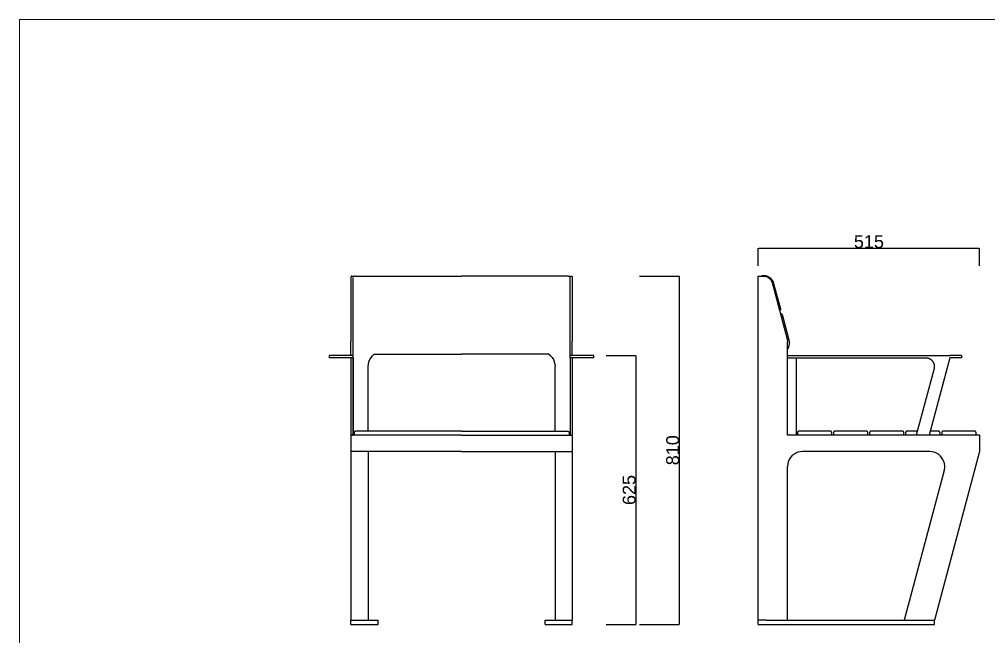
# Model space of a CAD drawing. Header units: millimetres. Extents: x 1102 to 5170, y 19 to 2862.
# Drawn here: x 1102 to 3358, y 1426 to 2862 of the extents above; entities that cross this region are included whole.
import ezdxf

# ---------------------------------------------------------------- set-up
doc = ezdxf.new("R2010")
doc.units = ezdxf.units.MM
doc.header["$MEASUREMENT"] = 0
doc.layers.add('Domyślny', color=7, linetype='Continuous', true_color=0x000000)
doc.layers.add('Utwórz2D linie widoczne', color=7, linetype='Continuous', true_color=0x000000)
doc.styles.add('Arial', font='arial.ttf')
doc.dimstyles.new('Domyślny', dxfattribs={"dimtxt": 30, "dimasz": 1, "dimexe": 0.5, "dimexo": 0.5, "dimgap": 0.25, "dimtad": 1, "dimtoh": 1, "dimdec": 0, "dimzin": 1, "dimdsep": 46, "dimtxsty": 'Arial', "dimcen": 0.5, "dimazin": 0, "dimtfac": 1, "dimtdec": 4, "dimtix": 1, "dimtmove": 1, "dimatfit": 3, "dimfxl": 0, "dimtolj": 1, "dimtzin": 1, "dimarcsym": 0})

# ---------------------------------------------------------------- blocks, each defined once
blk = doc.blocks.new('*D2')
at = {"layer": 'Defpoints', "color": 0}
for p in [(2821.8, 2329), (2821.8, 2288.1), (3336.8, 2288.1)]:
    blk.add_point(p, dxfattribs=at)
at = {"layer": 'Domyślny', "color": 0, "lineweight": -2}
for p, q in [((2821.8, 2288.6), (2821.8, 2329.5)), ((3335.8, 2329), (2822.8, 2329)), ((3336.8, 2288.6), (3336.8, 2329.5))]:
    blk.add_line(p, q, dxfattribs=at)
at = {"layer": 'Domyślny', "color": 0}
for points in [[(2822.8, 2329.2), (2822.8, 2328.9), (2821.8, 2329)], [(3335.8, 2328.9), (3335.8, 2329.2), (3336.8, 2329)]]:
    blk.add_solid(points, dxfattribs=at)
at = {"layer": 'Domyślny', "color": 0, "insert": (3079.3, 2344.6), "char_height": 30, "attachment_point": 5, "style": 'Arial'}
blk.add_mtext('\\A1;515', dxfattribs=at)
blk = doc.blocks.new('*D4')
at = {"layer": 'Defpoints', "color": 0}
for p in [(2466.8, 2079.7), (2466.8, 1454.6), (2537, 1454.6)]:
    blk.add_point(p, dxfattribs=at)
at = {"layer": 'Domyślny', "color": 0, "lineweight": -2}
for p, q in [((2467.3, 2079.7), (2537.5, 2079.7)), ((2537, 2078.7), (2537, 1455.6)), ((2467.3, 1454.6), (2537.5, 1454.6))]:
    blk.add_line(p, q, dxfattribs=at)
at = {"layer": 'Domyślny', "color": 0}
for points in [[(2537.2, 2078.7), (2536.8, 2078.7), (2537, 2079.7)], [(2536.8, 1455.6), (2537.2, 1455.6), (2537, 1454.6)]]:
    blk.add_solid(points, dxfattribs=at)
at = {"layer": 'Domyślny', "color": 0, "insert": (2521.4, 1767.1), "char_height": 30, "attachment_point": 5, "rotation": 90, "style": 'Arial'}
blk.add_mtext('\\A1;625', dxfattribs=at)
blk = doc.blocks.new('*D5')
at = {"layer": 'Defpoints', "color": 0}
for p in [(2544.8, 2264.7), (2638.1, 2264.7), (2544.8, 1454.6)]:
    blk.add_point(p, dxfattribs=at)
at = {"layer": 'Domyślny', "color": 0, "lineweight": -2}
for p, q in [((2545.3, 2264.7), (2638.6, 2264.7)), ((2638.1, 1455.6), (2638.1, 2263.7)), ((2545.3, 1454.6), (2638.6, 1454.6))]:
    blk.add_line(p, q, dxfattribs=at)
at = {"layer": 'Domyślny', "color": 0}
for points in [[(2638.3, 2263.7), (2638, 2263.7), (2638.1, 2264.7)], [(2638, 1455.6), (2638.3, 1455.6), (2638.1, 1454.6)]]:
    blk.add_solid(points, dxfattribs=at)
at = {"layer": 'Domyślny', "color": 0, "insert": (2622.6, 1859.6), "char_height": 30, "attachment_point": 5, "rotation": 90, "style": 'Arial'}
blk.add_mtext('\\A1;810', dxfattribs=at)

msp = doc.modelspace()

# ---------------------------------------------------------------- linework, layer by layer
at = {"layer": 'Domyślny', "color": 18, "lineweight": 15, "true_color": 0x000000}
for p in [(1101.8, 19.5), (5166.1, 2861.7)]:
    msp.add_line(p, (1101.8, 2861.7), dxfattribs=at)
at = {"layer": 'Domyślny'}
for p, q in [((1875.4, 2264.5), (1881.7, 2264.7)), ((1894.8, 1464.6), (1896.6, 1464.6)), ((2365.6, 1464.6), (2367.5, 1464.6)), ((2841.2, 1464.6), (2821.8, 1464.6))]:
    msp.add_line(p, q, dxfattribs=at)
at = {"layer": 'Utwórz2D linie widoczne'}
for p, q in [((1873.7, 2262.2), (1873.6, 2261.7)), ((1873.6, 2261.7), (1873.6, 2260.5)), ((1873.6, 2260.5), (1873.6, 2258.3)), ((1873.6, 2258.3), (1873.6, 2255.7)), ((1873.8, 2262.9), (1873.7, 2262.2)), ((1873.9, 2263.4), (1873.8, 2262.9)), ((1874, 2263.5), (1873.9, 2263.4)), ((1874.4, 2264), (1874, 2263.5)), ((1874.8, 2264.3), (1874.4, 2264)), ((1875.4, 2264.5), (1874.8, 2264.3)), ((1878.6, 2260.5), (1878.6, 2261.7)), ((1878.6, 2258.3), (1878.6, 2260.5)), ((1878.6, 2255.7), (1878.6, 2258.3)), ((1882.1, 2264.7), (1881.7, 2264.7)), ((1883.3, 2264.7), (1882.1, 2264.7)), ((1883.3, 2264.7), (2131.1, 2264.7)), ((2378.9, 2264.7), (2131.1, 2264.7)), ((2378.9, 2264.7), (2380.2, 2264.7)), ((2380.2, 2264.7), (2380.6, 2264.7)), ((2380.6, 2264.7), (2381, 2264.6)), ((2381, 2264.6), (2386.2, 2264.6)), ((2383.2, 2263.5), (2382.8, 2264)), ((2383.4, 2263.1), (2383.2, 2263.5)), ((2383.5, 2262.9), (2383.4, 2263.1)), ((2383.6, 2262.2), (2383.5, 2262.9)), ((2383.6, 2261.7), (2383.6, 2262.2)), ((2383.6, 2260.5), (2383.6, 2261.7)), ((2383.6, 2258.3), (2383.6, 2260.5)), ((2383.6, 2255.7), (2383.6, 2258.3)), ((2386.2, 2264.6), (2386.8, 2264.5)), ((2386.8, 2264.5), (2387.5, 2264.3)), ((2387.5, 2264.3), (2387.9, 2264)), ((2387.9, 2264), (2388.3, 2263.5)), ((2388.3, 2263.5), (2388.4, 2263.4)), ((2388.4, 2263.4), (2388.5, 2262.9)), ((2388.5, 2262.9), (2388.6, 2262.2)), ((2388.6, 2262.2), (2388.6, 2261.7)), ((2388.6, 2261.7), (2388.6, 2260.5)), ((2388.6, 2260.5), (2388.6, 2258.3)), ((2388.6, 2258.3), (2388.6, 2255.7)), ((2821.8, 1464.6), (2821.8, 2264.6)), ((2821.8, 2264.6), (2822.1, 2264.6)), ((2822.1, 2264.6), (2822.9, 2264.6)), ((2822.9, 2264.6), (2824.3, 2264.6)), ((2824.3, 2264.6), (2826.2, 2264.6)), ((2826.2, 2264.6), (2828.5, 2264.6)), ((2828.5, 2264.6), (2831.3, 2264.6)), ((2829.6, 2264.6), (2830, 2265)), ((2830, 2265), (2830.2, 2265.2)), ((2830.2, 2265.2), (2830.4, 2265.4)), ((2830.4, 2265.4), (2831, 2265.7)), ((2831, 2265.7), (2831.5, 2266)), ((2831.3, 2264.6), (2834.4, 2264.6)), ((2831.5, 2266), (2832.1, 2266.1)), ((2832.1, 2266.1), (2832.7, 2266.2)), ((2832.1, 2266.1), (2832.1, 2266.1)), ((2832.7, 2266.2), (2834.2, 2266.2)), ((2834.2, 2266.2), (2834.8, 2266.2)), ((2834.4, 2264.6), (2834.5, 2264.6)), ((2834.5, 2264.6), (2836.1, 2264.5)), ((2834.8, 2266.2), (2835.6, 2266.1)), ((2835.6, 2266.1), (2836.9, 2265.9)), ((2836.1, 2264.5), (2837.7, 2264.3)), ((2836.9, 2265.9), (2838.4, 2265.7)), ((2837.7, 2264.3), (2839.3, 2264)), ((2838.4, 2265.7), (2840.3, 2265.2)), ((2839.3, 2264), (2840.9, 2263.5)), ((2840.3, 2265.2), (2840.9, 2265)), ((2840.9, 2265), (2842.9, 2264.3)), ((2840.9, 2263.5), (2841.2, 2263.4)), ((2841.2, 2263.4), (2842.6, 2262.9)), ((2842.6, 2262.9), (2843.9, 2262.2)), ((2842.9, 2264.3), (2844.9, 2263.4)), ((2843.9, 2262.2), (2844.8, 2261.7)), ((2844.8, 2261.7), (2846.6, 2260.5)), ((2844.9, 2263.4), (2847.3, 2262)), ((2846.6, 2260.5), (2849.1, 2258.3)), ((2847.3, 2262), (2849.4, 2260.4)), ((2849.1, 2258.3), (2851.1, 2255.7)), ((2849.4, 2260.4), (2852.1, 2257.7)), ((2852.1, 2257.7), (2854.4, 2254.7)), ((1873.6, 2255.7), (1873.6, 2252.8)), ((1873.6, 2252.8), (1873.6, 2249.8)), ((1873.6, 2249.8), (1873.6, 2117.9)), ((1878.6, 2252.8), (1878.6, 2255.7)), ((1878.6, 2249.8), (1878.6, 2252.8)), ((1878.6, 2117.9), (1878.6, 2249.8)), ((2383.6, 2252.8), (2383.6, 2255.7)), ((2383.6, 2249.8), (2383.6, 2252.8)), ((2383.6, 2117.9), (2383.6, 2249.8)), ((2388.6, 2255.7), (2388.6, 2252.8)), ((2388.6, 2252.8), (2388.6, 2249.8)), ((2388.6, 2249.8), (2388.6, 2117.9)), ((2851.1, 2255.7), (2852.7, 2252.8)), ((2852.7, 2252.8), (2853.8, 2249.8)), ((2853.8, 2249.8), (2889.1, 2117.9)), ((2854.4, 2254.7), (2856.2, 2251.3)), ((2856.2, 2251.3), (2857.5, 2247.7)), ((2857.5, 2247.7), (2873.3, 2188.7)), ((2873.3, 2188.7), (2873.4, 2188)), ((2871.8, 2184.4), (2871.4, 2184.1)), ((2872.3, 2184.8), (2871.8, 2184.4)), ((2872.7, 2185.3), (2872.3, 2184.8)), ((2873.1, 2186), (2872.7, 2185.3)), ((2873, 2177.9), (2873.2, 2177.9)), ((2873.3, 2186.6), (2873.1, 2186)), ((2873.2, 2177.9), (2873.9, 2177.9)), ((2873.4, 2187.3), (2873.3, 2186.6)), ((2873.4, 2188), (2873.4, 2187.3)), ((2873.9, 2177.9), (2874.6, 2177.8)), ((2874.6, 2177.8), (2875.3, 2177.6)), ((2875.3, 2177.6), (2875.9, 2177.2)), ((2875.9, 2177.2), (2876.4, 2176.8)), ((2876.4, 2176.8), (2876.9, 2176.2)), ((2876.9, 2176.2), (2877.2, 2175.6)), ((2877.2, 2175.6), (2877.5, 2175)), ((2877.5, 2175), (2893.2, 2116.1)), ((1873.6, 2117.9), (1873.6, 2115.3)), ((1873.6, 2115.3), (1873.6, 2112.7)), ((1873.6, 2079.7), (1873.6, 2112.7)), ((1878.6, 2115.3), (1878.6, 2117.9)), ((1878.6, 2112.7), (1878.6, 2115.3)), ((1878.6, 1894.6), (1878.6, 2112.7)), ((2383.6, 2115.3), (2383.6, 2117.9)), ((2383.6, 2112.7), (2383.6, 2115.3)), ((2383.6, 2079.7), (2383.6, 2112.7)), ((2388.6, 2117.9), (2388.6, 2115.3)), ((2388.6, 2115.3), (2388.6, 2112.7)), ((2388.6, 2079.7), (2388.6, 2112.7)), ((2889.1, 2117.9), (2889.6, 2115.3)), ((2889.6, 2115.3), (2889.8, 2112.7)), ((2889.8, 2079.7), (2889.8, 2112.7)), ((2891.7, 2099), (2889.8, 2095.7)), ((2893.2, 2103.1), (2891.7, 2099)), ((2893.2, 2116.1), (2894, 2111.8)), ((2894, 2107.4), (2893.2, 2103.1)), ((2894, 2111.8), (2894, 2107.4)), ((1878.6, 2079.7), (1823.6, 2079.7)), ((1823.6, 2074.7), (1823.6, 2079.7)), ((1878.6, 2074.7), (1878.6, 2079.7)), ((1920.3, 2075.2), (1923.9, 2079.3)), ((1923.7, 2079.5), (1927.8, 2083)), ((1927.8, 2083), (2131.1, 2083)), ((2334.5, 2083), (2131.1, 2083)), ((2334.5, 2083), (2338.6, 2079.5)), ((2338.4, 2079.3), (2342, 2075.2)), ((2383.6, 2074.7), (2383.6, 2079.7)), ((2438.6, 2079.7), (2383.6, 2079.7)), ((2438.6, 2074.7), (2438.6, 2079.7)), ((2889.8, 2074.7), (2889.8, 2079.7)), ((2889.8, 2079.7), (2914.8, 2079.7)), ((2914.8, 2079.7), (3267.6, 2079.7)), ((3295.1, 2079.7), (3267.6, 2079.7)), ((3295.1, 2079.7), (3295.1, 2074.7)), ((1878.6, 2074.7), (1823.6, 2074.7)), ((1873.6, 2074.7), (1873.6, 1894.6)), ((1878.6, 2074.7), (1878.6, 1894.6)), ((1913.6, 2054.6), (1914.1, 2060.1)), ((1913.6, 1903.7), (1913.6, 2054.6)), ((1914.1, 2060.1), (1915.4, 2065.4)), ((1915.4, 2065.4), (1917.5, 2070.5)), ((1917.5, 2070.5), (1920.3, 2075.2)), ((2342, 2075.2), (2344.8, 2070.5)), ((2344.8, 2070.5), (2346.9, 2065.4)), ((2346.9, 2065.4), (2348.2, 2060.1)), ((2348.2, 2060.1), (2348.6, 2054.6)), ((2348.6, 1903.7), (2348.6, 2054.6)), ((2438.6, 2074.7), (2383.6, 2074.7)), ((2383.6, 2074.7), (2383.6, 1894.6)), ((2388.6, 2074.7), (2388.6, 1894.6)), ((2889.8, 2074.7), (2914.8, 2074.7)), ((2889.8, 1894.6), (2889.8, 2074.7)), ((2909.8, 2074.7), (2909.8, 1894.6)), ((2914.8, 2074.7), (3211.5, 2074.7)), ((3211.5, 2074.7), (3212.2, 2074.7)), ((3212.2, 2074.7), (3212.9, 2074.6)), ((3212.9, 2074.6), (3213.6, 2074.6)), ((3213.6, 2074.6), (3214.3, 2074.5)), ((3214.3, 2074.5), (3215, 2074.4)), ((3215, 2074.4), (3215.7, 2074.2)), ((3215.7, 2074.2), (3216.3, 2074.1)), ((3216.3, 2074.1), (3217, 2073.9)), ((3217, 2073.9), (3217.7, 2073.7)), ((3217.7, 2073.7), (3218.3, 2073.5)), ((3218.3, 2073.5), (3219, 2073.2)), ((3219, 2073.2), (3219.6, 2073)), ((3267.6, 2074.7), (3219.4, 1894.6)), ((3219.6, 2073), (3220.2, 2072.7)), ((3220.2, 2072.7), (3220.8, 2072.4)), ((3220.8, 2072.4), (3221.5, 2072)), ((3221.5, 2072), (3222, 2071.7)), ((3222, 2071.7), (3222.6, 2071.3)), ((3222.6, 2071.3), (3223.2, 2070.9)), ((3223.2, 2070.9), (3223.8, 2070.5)), ((3223.8, 2070.5), (3224.3, 2070.1)), ((3224.3, 2070.1), (3224.8, 2069.6)), ((3224.8, 2069.6), (3225.3, 2069.2)), ((3225.3, 2069.2), (3225.8, 2068.7)), ((3225.8, 2068.7), (3226.3, 2068.2)), ((3226.3, 2068.2), (3226.8, 2067.6)), ((3226.8, 2067.6), (3227.2, 2067.1)), ((3227.2, 2067.1), (3227.6, 2066.6)), ((3227.6, 2066.6), (3228, 2066)), ((3228, 2066), (3228.4, 2065.4)), ((3228.4, 2065.4), (3228.8, 2064.8)), ((3228.8, 2064.8), (3229.1, 2064.2)), ((3229.1, 2064.2), (3229.4, 2063.6)), ((3229.4, 2063.6), (3229.7, 2063)), ((3229.7, 2063), (3230, 2062.4)), ((3230, 2062.4), (3230.3, 2061.7)), ((3230.3, 2061.7), (3230.5, 2061.1)), ((3230.5, 2061.1), (3230.7, 2060.4)), ((3230.7, 2060.4), (3230.9, 2059.7)), ((3230.9, 2059.7), (3231, 2059.1)), ((3231, 2059.1), (3231.2, 2058.4)), ((3231.2, 2058.4), (3231.3, 2057.7)), ((3231.3, 2057.7), (3231.4, 2057)), ((3231.4, 2057), (3231.5, 2056.3)), ((3231.5, 2056.3), (3231.5, 2055.7)), ((3231.5, 2055.7), (3231.5, 2055)), ((3231.5, 2055), (3231.5, 2054.3)), ((3231.5, 2054.3), (3231.5, 2053.6)), ((3231.5, 2053.6), (3231.5, 2052.9)), ((3295.1, 2074.7), (3267.6, 2074.7)), ((3230.9, 2049.5), (3189.4, 1894.6)), ((3231, 2050.2), (3230.9, 2049.5)), ((3231.2, 2050.8), (3231, 2050.2)), ((3231.3, 2051.5), (3231.2, 2050.8)), ((3231.4, 2052.2), (3231.3, 2051.5)), ((3231.5, 2052.9), (3231.4, 2052.2)), ((1881, 1901.5), (1880.9, 1901.4)), ((1880.9, 1901.4), (1880.9, 1901.3)), ((1880.9, 1901.3), (1880.9, 1901.2)), ((1880.9, 1901.2), (1880.9, 1901.1)), ((1880.9, 1901.1), (1880.9, 1901)), ((1880.9, 1901), (1880.9, 1900.9)), ((1880.9, 1900.9), (1880.9, 1900.8)), ((1880.9, 1900.8), (1880.9, 1900.7)), ((1880.9, 1900.7), (1880.9, 1894.6)), ((1881.1, 1901.8), (1881, 1901.7)), ((1881, 1901.7), (1881, 1901.6)), ((1881, 1901.6), (1881, 1901.5)), ((1881.2, 1902), (1881.1, 1901.9)), ((1881.1, 1901.9), (1881.1, 1901.8)), ((1881.3, 1902.2), (1881.2, 1902.1)), ((1881.2, 1902.1), (1881.2, 1902.1)), ((1881.2, 1902.1), (1881.2, 1902)), ((1881.4, 1902.3), (1881.3, 1902.2)), ((1881.5, 1902.5), (1881.4, 1902.4)), ((1881.4, 1902.4), (1881.4, 1902.3)), ((1881.6, 1902.6), (1881.5, 1902.6)), ((1881.5, 1902.6), (1881.5, 1902.5)), ((1881.7, 1902.7), (1881.6, 1902.6)), ((1881.8, 1902.9), (1881.7, 1902.8)), ((1881.7, 1902.8), (1881.7, 1902.7)), ((1881.9, 1902.9), (1881.8, 1902.9)), ((1882, 1903), (1881.9, 1902.9)), ((1882.1, 1903.1), (1882, 1903.1)), ((1882, 1903.1), (1882, 1903)), ((1882.2, 1903.2), (1882.1, 1903.1)), ((1882.3, 1903.2), (1882.2, 1903.2)), ((1882.4, 1903.3), (1882.3, 1903.2)), ((1882.5, 1903.3), (1882.4, 1903.3)), ((1882.6, 1903.4), (1882.5, 1903.3)), ((1882.7, 1903.4), (1882.6, 1903.4)), ((1882.8, 1903.5), (1882.7, 1903.4)), ((1882.9, 1903.5), (1882.8, 1903.5)), ((1883, 1903.5), (1882.9, 1903.5)), ((1883.1, 1903.6), (1883, 1903.5)), ((1883.2, 1903.6), (1883.1, 1903.6)), ((1883.3, 1903.6), (1883.2, 1903.6)), ((1883.4, 1903.6), (1883.3, 1903.6)), ((1883.5, 1903.6), (1883.4, 1903.6)), ((1883.6, 1903.7), (1883.5, 1903.6)), ((1883.7, 1903.7), (1883.6, 1903.7)), ((1883.8, 1903.7), (1883.7, 1903.7)), ((1883.9, 1903.7), (1883.8, 1903.7)), ((1900.9, 1903.7), (1883.9, 1903.7)), ((2131.1, 1903.7), (1900.9, 1903.7)), ((2131.1, 1903.7), (2361.4, 1903.7)), ((2361.4, 1903.7), (2378.4, 1903.7)), ((2378.4, 1903.7), (2378.5, 1903.7)), ((2378.5, 1903.7), (2378.6, 1903.7)), ((2378.6, 1903.7), (2378.7, 1903.7)), ((2378.7, 1903.7), (2378.8, 1903.6)), ((2378.8, 1903.6), (2378.9, 1903.6)), ((2378.9, 1903.6), (2379, 1903.6)), ((2379, 1903.6), (2379.1, 1903.6)), ((2379.1, 1903.6), (2379.2, 1903.6)), ((2379.2, 1903.6), (2379.3, 1903.5)), ((2379.3, 1903.5), (2379.4, 1903.5)), ((2379.4, 1903.5), (2379.5, 1903.5)), ((2379.5, 1903.5), (2379.6, 1903.4)), ((2379.6, 1903.4), (2379.7, 1903.4)), ((2379.7, 1903.4), (2379.8, 1903.3)), ((2379.8, 1903.3), (2379.9, 1903.3)), ((2379.9, 1903.3), (2380, 1903.2)), ((2380, 1903.2), (2380.1, 1903.2)), ((2380.1, 1903.2), (2380.1, 1903.1)), ((2380.1, 1903.1), (2380.2, 1903.1)), ((2380.2, 1903.1), (2380.3, 1903)), ((2380.3, 1903), (2380.4, 1902.9)), ((2380.4, 1902.9), (2380.5, 1902.9)), ((2380.5, 1902.9), (2380.5, 1902.8)), ((2380.5, 1902.8), (2380.6, 1902.7)), ((2380.6, 1902.7), (2380.7, 1902.6)), ((2380.7, 1902.6), (2380.7, 1902.6)), ((2380.7, 1902.6), (2380.8, 1902.5)), ((2380.8, 1902.5), (2380.9, 1902.4)), ((2380.9, 1902.4), (2380.9, 1902.3)), ((2380.9, 1902.3), (2381, 1902.2)), ((2381, 1902.2), (2381, 1902.1)), ((2381, 1902.1), (2381.1, 1902.1)), ((2381.1, 1902.1), (2381.1, 1902)), ((2381.1, 1902), (2381.2, 1901.9)), ((2381.2, 1901.9), (2381.2, 1901.8)), ((2381.2, 1901.8), (2381.2, 1901.7)), ((2381.2, 1901.7), (2381.3, 1901.6)), ((2381.3, 1901.6), (2381.3, 1901.5)), ((2381.3, 1901.5), (2381.3, 1901.4)), ((2381.3, 1901.4), (2381.4, 1901.3)), ((2381.4, 1901.3), (2381.4, 1901.2)), ((2381.4, 1901.2), (2381.4, 1901.1)), ((2381.4, 1901.1), (2381.4, 1901)), ((2381.4, 1901), (2381.4, 1900.9)), ((2381.4, 1900.9), (2381.4, 1900.8)), ((2381.4, 1900.8), (2381.4, 1900.7)), ((2381.4, 1900.7), (2381.4, 1894.6)), ((2912.9, 1901.2), (2912.8, 1901.1)), ((2912.8, 1901.1), (2912.8, 1901)), ((2912.8, 1901), (2912.8, 1900.9)), ((2912.8, 1900.9), (2912.8, 1900.8)), ((2912.8, 1900.8), (2912.8, 1900.7)), ((2912.8, 1900.7), (2912.8, 1894.6)), ((2913, 1901.6), (2912.9, 1901.5)), ((2912.9, 1901.5), (2912.9, 1901.4)), ((2912.9, 1901.4), (2912.9, 1901.3)), ((2912.9, 1901.3), (2912.9, 1901.2)), ((2913.1, 1901.9), (2913, 1901.8)), ((2913, 1901.8), (2913, 1901.7)), ((2913, 1901.7), (2913, 1901.6)), ((2913.2, 1902.1), (2913.1, 1902)), ((2913.1, 1902), (2913.1, 1901.9)), ((2913.3, 1902.2), (2913.2, 1902.1)), ((2913.2, 1902.1), (2913.2, 1902.1)), ((2913.4, 1902.4), (2913.3, 1902.3)), ((2913.3, 1902.3), (2913.3, 1902.2)), ((2913.5, 1902.6), (2913.4, 1902.5)), ((2913.4, 1902.5), (2913.4, 1902.4)), ((2913.6, 1902.6), (2913.5, 1902.6)), ((2913.7, 1902.8), (2913.6, 1902.7)), ((2913.6, 1902.7), (2913.6, 1902.6)), ((2913.8, 1902.9), (2913.7, 1902.8)), ((2913.9, 1903), (2913.8, 1902.9)), ((2913.8, 1902.9), (2913.8, 1902.9)), ((2914, 1903.1), (2913.9, 1903)), ((2914.1, 1903.1), (2914, 1903.1)), ((2914.2, 1903.2), (2914.1, 1903.1)), ((2914.3, 1903.2), (2914.2, 1903.2)), ((2914.4, 1903.3), (2914.3, 1903.3)), ((2914.3, 1903.3), (2914.3, 1903.2)), ((2914.5, 1903.4), (2914.4, 1903.3)), ((2914.6, 1903.4), (2914.5, 1903.4)), ((2914.7, 1903.5), (2914.6, 1903.4)), ((2914.8, 1903.5), (2914.7, 1903.5)), ((2914.9, 1903.5), (2914.8, 1903.5)), ((2915, 1903.6), (2914.9, 1903.5)), ((2915.1, 1903.6), (2915, 1903.6)), ((2915.2, 1903.6), (2915.1, 1903.6)), ((2915.3, 1903.6), (2915.2, 1903.6)), ((2915.4, 1903.6), (2915.3, 1903.6)), ((2915.5, 1903.7), (2915.4, 1903.6)), ((2915.6, 1903.7), (2915.5, 1903.7)), ((2915.7, 1903.7), (2915.6, 1903.7)), ((2915.8, 1903.7), (2915.7, 1903.7)), ((2989.8, 1903.7), (2915.8, 1903.7)), ((2989.9, 1903.7), (2989.8, 1903.7)), ((2990, 1903.7), (2989.9, 1903.7)), ((2990.1, 1903.7), (2990, 1903.7)), ((2990.2, 1903.6), (2990.1, 1903.7)), ((2990.3, 1903.6), (2990.2, 1903.6)), ((2990.4, 1903.6), (2990.3, 1903.6)), ((2990.5, 1903.6), (2990.4, 1903.6)), ((2990.6, 1903.6), (2990.5, 1903.6)), ((2990.7, 1903.5), (2990.6, 1903.6)), ((2990.8, 1903.5), (2990.7, 1903.5)), ((2990.9, 1903.5), (2990.8, 1903.5)), ((2991, 1903.4), (2990.9, 1903.5)), ((2991.1, 1903.4), (2991, 1903.4)), ((2991.2, 1903.3), (2991.1, 1903.4)), ((2991.3, 1903.3), (2991.2, 1903.3)), ((2991.4, 1903.2), (2991.3, 1903.3)), ((2991.5, 1903.2), (2991.4, 1903.2)), ((2991.6, 1903.1), (2991.5, 1903.2)), ((2991.7, 1903), (2991.6, 1903.1)), ((2991.6, 1903.1), (2991.6, 1903.1)), ((2991.8, 1902.9), (2991.7, 1903)), ((2991.9, 1902.9), (2991.8, 1902.9)), ((2991.9, 1902.8), (2991.9, 1902.9)), ((2992, 1902.7), (2991.9, 1902.8)), ((2992.1, 1902.6), (2992, 1902.7)), ((2992.2, 1902.5), (2992.1, 1902.6)), ((2992.1, 1902.6), (2992.1, 1902.6)), ((2992.3, 1902.4), (2992.2, 1902.5)), ((2992.3, 1902.3), (2992.3, 1902.4)), ((2992.4, 1902.2), (2992.3, 1902.3)), ((2992.4, 1902.1), (2992.4, 1902.2)), ((2992.5, 1902.1), (2992.4, 1902.1)), ((2992.5, 1902), (2992.5, 1902.1)), ((2992.6, 1901.9), (2992.5, 1902)), ((2992.6, 1901.8), (2992.6, 1901.9)), ((2992.6, 1901.7), (2992.6, 1901.8)), ((2992.7, 1901.6), (2992.6, 1901.7)), ((2992.7, 1901.5), (2992.7, 1901.6)), ((2992.7, 1901.4), (2992.7, 1901.5)), ((2992.8, 1901.3), (2992.7, 1901.4)), ((2992.8, 1901.2), (2992.8, 1901.3)), ((2992.8, 1901.1), (2992.8, 1901.2)), ((2992.8, 1901), (2992.8, 1901.1)), ((2992.8, 1900.9), (2992.8, 1901)), ((2992.8, 1900.8), (2992.8, 1900.9)), ((2992.8, 1900.7), (2992.8, 1900.8)), ((2992.8, 1894.6), (2992.8, 1900.7)), ((2996.9, 1901.4), (2996.8, 1901.3)), ((2996.8, 1901.3), (2996.8, 1901.2)), ((2996.8, 1901.2), (2996.8, 1901.1)), ((2996.8, 1901.1), (2996.8, 1901)), ((2996.8, 1901), (2996.8, 1900.9)), ((2996.8, 1900.9), (2996.8, 1900.8)), ((2996.8, 1900.8), (2996.8, 1900.7)), ((2996.8, 1900.7), (2996.8, 1894.6)), ((2997, 1901.7), (2996.9, 1901.6)), ((2996.9, 1901.6), (2996.9, 1901.5)), ((2996.9, 1901.5), (2996.9, 1901.4)), ((2997.1, 1902), (2997, 1901.9)), ((2997, 1901.9), (2997, 1901.8)), ((2997, 1901.8), (2997, 1901.7)), ((2997.2, 1902.1), (2997.1, 1902.1)), ((2997.1, 1902.1), (2997.1, 1902)), ((2997.3, 1902.3), (2997.2, 1902.2)), ((2997.2, 1902.2), (2997.2, 1902.1)), ((2997.4, 1902.5), (2997.3, 1902.4)), ((2997.3, 1902.4), (2997.3, 1902.3)), ((2997.5, 1902.6), (2997.4, 1902.5)), ((2997.6, 1902.7), (2997.5, 1902.6)), ((2997.5, 1902.6), (2997.5, 1902.6)), ((2997.7, 1902.8), (2997.6, 1902.7)), ((2997.8, 1902.9), (2997.7, 1902.9)), ((2997.7, 1902.9), (2997.7, 1902.8)), ((2997.9, 1903), (2997.8, 1902.9)), ((2998, 1903.1), (2997.9, 1903)), ((2998.1, 1903.1), (2998, 1903.1)), ((2998.2, 1903.2), (2998.1, 1903.2)), ((2998.1, 1903.2), (2998.1, 1903.1)), ((2998.3, 1903.3), (2998.2, 1903.2)), ((2998.4, 1903.3), (2998.3, 1903.3)), ((2998.5, 1903.4), (2998.4, 1903.3)), ((2998.6, 1903.4), (2998.5, 1903.4)), ((2998.7, 1903.5), (2998.6, 1903.4)), ((2998.8, 1903.5), (2998.7, 1903.5)), ((2998.9, 1903.5), (2998.8, 1903.5)), ((2999, 1903.6), (2998.9, 1903.5)), ((2999.1, 1903.6), (2999, 1903.6)), ((2999.2, 1903.6), (2999.1, 1903.6)), ((2999.3, 1903.6), (2999.2, 1903.6)), ((2999.4, 1903.6), (2999.3, 1903.6)), ((2999.5, 1903.7), (2999.4, 1903.6)), ((2999.6, 1903.7), (2999.5, 1903.7)), ((2999.7, 1903.7), (2999.6, 1903.7)), ((2999.8, 1903.7), (2999.7, 1903.7)), ((3073.8, 1903.7), (2999.8, 1903.7)), ((3073.9, 1903.7), (3073.8, 1903.7)), ((3074, 1903.7), (3073.9, 1903.7)), ((3074.1, 1903.7), (3074, 1903.7)), ((3074.2, 1903.6), (3074.1, 1903.7)), ((3074.3, 1903.6), (3074.2, 1903.6)), ((3074.4, 1903.6), (3074.3, 1903.6)), ((3074.5, 1903.6), (3074.4, 1903.6)), ((3074.6, 1903.6), (3074.5, 1903.6)), ((3074.7, 1903.5), (3074.6, 1903.6)), ((3074.8, 1903.5), (3074.7, 1903.5)), ((3074.9, 1903.5), (3074.8, 1903.5)), ((3075, 1903.4), (3074.9, 1903.5)), ((3075.1, 1903.4), (3075, 1903.4)), ((3075.2, 1903.3), (3075.1, 1903.4)), ((3075.3, 1903.3), (3075.2, 1903.3)), ((3075.3, 1903.2), (3075.3, 1903.3)), ((3075.4, 1903.2), (3075.3, 1903.2)), ((3075.5, 1903.1), (3075.4, 1903.2)), ((3075.6, 1903.1), (3075.5, 1903.1)), ((3075.7, 1903), (3075.6, 1903.1)), ((3075.8, 1902.9), (3075.7, 1903)), ((3075.9, 1902.8), (3075.8, 1902.9)), ((3075.8, 1902.9), (3075.8, 1902.9)), ((3076, 1902.7), (3075.9, 1902.8)), ((3076, 1902.6), (3076, 1902.7)), ((3076.1, 1902.6), (3076, 1902.6)), ((3076.2, 1902.5), (3076.1, 1902.6)), ((3076.2, 1902.4), (3076.2, 1902.5)), ((3076.3, 1902.3), (3076.2, 1902.4)), ((3076.3, 1902.2), (3076.3, 1902.3)), ((3076.4, 1902.1), (3076.3, 1902.2)), ((3076.5, 1902), (3076.4, 1902.1)), ((3076.4, 1902.1), (3076.4, 1902.1)), ((3076.5, 1901.9), (3076.5, 1902)), ((3076.6, 1901.8), (3076.5, 1901.9)), ((3076.6, 1901.7), (3076.6, 1901.8)), ((3076.6, 1901.6), (3076.6, 1901.7)), ((3076.7, 1901.5), (3076.6, 1901.6)), ((3076.7, 1901.4), (3076.7, 1901.5)), ((3076.7, 1901.3), (3076.7, 1901.4)), ((3076.7, 1901.2), (3076.7, 1901.3)), ((3076.8, 1901.1), (3076.7, 1901.2)), ((3076.8, 1901), (3076.8, 1901.1)), ((3076.8, 1900.9), (3076.8, 1901)), ((3076.8, 1900.8), (3076.8, 1900.9)), ((3076.8, 1900.7), (3076.8, 1900.8)), ((3076.8, 1894.6), (3076.8, 1900.7)), ((3080.9, 1901.4), (3080.8, 1901.3)), ((3080.8, 1901.3), (3080.8, 1901.2)), ((3080.8, 1901.2), (3080.8, 1901.1)), ((3080.8, 1901.1), (3080.8, 1901)), ((3080.8, 1901), (3080.8, 1900.9)), ((3080.8, 1900.9), (3080.8, 1900.8)), ((3080.8, 1900.8), (3080.8, 1900.7)), ((3080.8, 1900.7), (3080.8, 1894.6)), ((3081, 1901.7), (3080.9, 1901.6)), ((3080.9, 1901.6), (3080.9, 1901.5)), ((3080.9, 1901.5), (3080.9, 1901.4)), ((3081.1, 1902), (3081, 1901.9)), ((3081, 1901.9), (3081, 1901.8)), ((3081, 1901.8), (3081, 1901.7)), ((3081.2, 1902.1), (3081.1, 1902.1)), ((3081.1, 1902.1), (3081.1, 1902)), ((3081.3, 1902.3), (3081.2, 1902.2)), ((3081.2, 1902.2), (3081.2, 1902.1)), ((3081.4, 1902.5), (3081.3, 1902.4)), ((3081.3, 1902.4), (3081.3, 1902.3)), ((3081.5, 1902.6), (3081.4, 1902.5)), ((3081.6, 1902.7), (3081.5, 1902.6)), ((3081.5, 1902.6), (3081.5, 1902.6)), ((3081.7, 1902.8), (3081.6, 1902.7)), ((3081.8, 1902.9), (3081.7, 1902.9)), ((3081.7, 1902.9), (3081.7, 1902.8)), ((3081.9, 1903), (3081.8, 1902.9)), ((3082, 1903.1), (3081.9, 1903)), ((3082.1, 1903.1), (3082, 1903.1)), ((3082.2, 1903.2), (3082.1, 1903.2)), ((3082.1, 1903.2), (3082.1, 1903.1)), ((3082.3, 1903.3), (3082.2, 1903.2)), ((3082.4, 1903.3), (3082.3, 1903.3)), ((3082.5, 1903.4), (3082.4, 1903.3)), ((3082.6, 1903.4), (3082.5, 1903.4)), ((3082.7, 1903.5), (3082.6, 1903.4)), ((3082.8, 1903.5), (3082.7, 1903.5)), ((3082.9, 1903.5), (3082.8, 1903.5)), ((3083, 1903.6), (3082.9, 1903.5)), ((3083.1, 1903.6), (3083, 1903.6)), ((3083.2, 1903.6), (3083.1, 1903.6)), ((3083.3, 1903.6), (3083.2, 1903.6)), ((3083.4, 1903.6), (3083.3, 1903.6)), ((3083.5, 1903.7), (3083.4, 1903.6)), ((3083.6, 1903.7), (3083.5, 1903.7)), ((3083.7, 1903.7), (3083.6, 1903.7)), ((3083.8, 1903.7), (3083.7, 1903.7)), ((3157.8, 1903.7), (3083.8, 1903.7)), ((3157.9, 1903.7), (3157.8, 1903.7)), ((3158, 1903.7), (3157.9, 1903.7)), ((3158.1, 1903.7), (3158, 1903.7)), ((3158.2, 1903.6), (3158.1, 1903.7)), ((3158.3, 1903.6), (3158.2, 1903.6)), ((3158.4, 1903.6), (3158.3, 1903.6)), ((3158.5, 1903.6), (3158.4, 1903.6)), ((3158.6, 1903.6), (3158.5, 1903.6)), ((3158.7, 1903.5), (3158.6, 1903.6)), ((3158.8, 1903.5), (3158.7, 1903.5)), ((3158.9, 1903.5), (3158.8, 1903.5)), ((3159, 1903.4), (3158.9, 1903.5)), ((3159.1, 1903.4), (3159, 1903.4)), ((3159.2, 1903.3), (3159.1, 1903.4)), ((3159.3, 1903.3), (3159.2, 1903.3)), ((3159.3, 1903.2), (3159.3, 1903.3)), ((3159.4, 1903.2), (3159.3, 1903.2)), ((3159.5, 1903.1), (3159.4, 1903.2)), ((3159.6, 1903.1), (3159.5, 1903.1)), ((3159.7, 1903), (3159.6, 1903.1)), ((3159.8, 1902.9), (3159.7, 1903)), ((3159.9, 1902.8), (3159.8, 1902.9)), ((3159.8, 1902.9), (3159.8, 1902.9)), ((3160, 1902.7), (3159.9, 1902.8)), ((3160, 1902.6), (3160, 1902.7)), ((3160.1, 1902.6), (3160, 1902.6)), ((3160.2, 1902.5), (3160.1, 1902.6)), ((3160.2, 1902.4), (3160.2, 1902.5)), ((3160.3, 1902.3), (3160.2, 1902.4)), ((3160.3, 1902.2), (3160.3, 1902.3)), ((3160.4, 1902.1), (3160.3, 1902.2)), ((3160.5, 1902), (3160.4, 1902.1)), ((3160.4, 1902.1), (3160.4, 1902.1)), ((3160.5, 1901.9), (3160.5, 1902)), ((3160.6, 1901.8), (3160.5, 1901.9)), ((3160.6, 1901.7), (3160.6, 1901.8)), ((3160.6, 1901.6), (3160.6, 1901.7)), ((3160.7, 1901.5), (3160.6, 1901.6)), ((3160.7, 1901.4), (3160.7, 1901.5)), ((3160.7, 1901.3), (3160.7, 1901.4)), ((3160.7, 1901.2), (3160.7, 1901.3)), ((3160.8, 1901.1), (3160.7, 1901.2)), ((3160.8, 1901), (3160.8, 1901.1)), ((3160.8, 1900.9), (3160.8, 1901)), ((3160.8, 1900.8), (3160.8, 1900.9)), ((3160.8, 1900.7), (3160.8, 1900.8)), ((3160.8, 1894.6), (3160.8, 1900.7)), ((3164.9, 1901.4), (3164.8, 1901.3)), ((3164.8, 1901.3), (3164.8, 1901.2)), ((3164.8, 1901.2), (3164.8, 1901.1)), ((3164.8, 1901.1), (3164.8, 1901)), ((3164.8, 1901), (3164.8, 1900.9)), ((3164.8, 1900.9), (3164.8, 1900.8)), ((3164.8, 1900.8), (3164.8, 1900.7)), ((3164.8, 1900.7), (3164.8, 1894.6)), ((3165, 1901.7), (3164.9, 1901.6)), ((3164.9, 1901.6), (3164.9, 1901.5)), ((3164.9, 1901.5), (3164.9, 1901.4)), ((3165.1, 1902), (3165, 1901.9)), ((3165, 1901.9), (3165, 1901.8)), ((3165, 1901.8), (3165, 1901.7)), ((3165.2, 1902.1), (3165.1, 1902.1)), ((3165.1, 1902.1), (3165.1, 1902)), ((3165.3, 1902.3), (3165.2, 1902.2)), ((3165.2, 1902.2), (3165.2, 1902.1)), ((3165.4, 1902.5), (3165.3, 1902.4)), ((3165.3, 1902.4), (3165.3, 1902.3)), ((3165.5, 1902.6), (3165.4, 1902.5)), ((3165.6, 1902.7), (3165.5, 1902.6)), ((3165.5, 1902.6), (3165.5, 1902.6)), ((3165.7, 1902.8), (3165.6, 1902.7)), ((3165.8, 1902.9), (3165.7, 1902.9)), ((3165.7, 1902.9), (3165.7, 1902.8)), ((3165.9, 1903), (3165.8, 1902.9)), ((3166, 1903.1), (3165.9, 1903)), ((3166.1, 1903.1), (3166, 1903.1)), ((3166.2, 1903.2), (3166.1, 1903.2)), ((3166.1, 1903.2), (3166.1, 1903.1)), ((3166.3, 1903.3), (3166.2, 1903.2)), ((3166.4, 1903.3), (3166.3, 1903.3)), ((3166.5, 1903.4), (3166.4, 1903.3)), ((3166.6, 1903.4), (3166.5, 1903.4)), ((3166.7, 1903.5), (3166.6, 1903.4)), ((3166.8, 1903.5), (3166.7, 1903.5)), ((3166.9, 1903.5), (3166.8, 1903.5)), ((3167, 1903.6), (3166.9, 1903.5)), ((3167.1, 1903.6), (3167, 1903.6)), ((3167.2, 1903.6), (3167.1, 1903.6)), ((3167.3, 1903.6), (3167.2, 1903.6)), ((3167.4, 1903.6), (3167.3, 1903.6)), ((3167.5, 1903.7), (3167.4, 1903.6)), ((3167.6, 1903.7), (3167.5, 1903.7)), ((3167.7, 1903.7), (3167.6, 1903.7)), ((3167.8, 1903.7), (3167.7, 1903.7)), ((3191.8, 1903.7), (3167.8, 1903.7)), ((3241.8, 1903.7), (3221.8, 1903.7)), ((3241.9, 1903.7), (3241.8, 1903.7)), ((3242, 1903.7), (3241.9, 1903.7)), ((3242.1, 1903.7), (3242, 1903.7)), ((3242.2, 1903.6), (3242.1, 1903.7)), ((3242.3, 1903.6), (3242.2, 1903.6)), ((3242.4, 1903.6), (3242.3, 1903.6)), ((3242.5, 1903.6), (3242.4, 1903.6)), ((3242.6, 1903.6), (3242.5, 1903.6)), ((3242.7, 1903.5), (3242.6, 1903.6)), ((3242.8, 1903.5), (3242.7, 1903.5)), ((3242.9, 1903.5), (3242.8, 1903.5)), ((3243, 1903.4), (3242.9, 1903.5)), ((3243.1, 1903.4), (3243, 1903.4)), ((3243.2, 1903.3), (3243.1, 1903.4)), ((3243.3, 1903.3), (3243.2, 1903.3)), ((3243.3, 1903.2), (3243.3, 1903.3)), ((3243.4, 1903.2), (3243.3, 1903.2)), ((3243.5, 1903.1), (3243.4, 1903.2)), ((3243.6, 1903.1), (3243.5, 1903.1)), ((3243.7, 1903), (3243.6, 1903.1)), ((3243.8, 1902.9), (3243.7, 1903)), ((3243.9, 1902.8), (3243.8, 1902.9)), ((3243.8, 1902.9), (3243.8, 1902.9)), ((3244, 1902.7), (3243.9, 1902.8)), ((3244, 1902.6), (3244, 1902.7)), ((3244.1, 1902.6), (3244, 1902.6)), ((3244.2, 1902.5), (3244.1, 1902.6)), ((3244.2, 1902.4), (3244.2, 1902.5)), ((3244.3, 1902.3), (3244.2, 1902.4)), ((3244.3, 1902.2), (3244.3, 1902.3)), ((3244.4, 1902.1), (3244.3, 1902.2)), ((3244.5, 1902), (3244.4, 1902.1)), ((3244.4, 1902.1), (3244.4, 1902.1)), ((3244.5, 1901.9), (3244.5, 1902)), ((3244.6, 1901.8), (3244.5, 1901.9)), ((3244.6, 1901.7), (3244.6, 1901.8)), ((3244.6, 1901.6), (3244.6, 1901.7)), ((3244.7, 1901.5), (3244.6, 1901.6)), ((3244.7, 1901.4), (3244.7, 1901.5)), ((3244.7, 1901.3), (3244.7, 1901.4)), ((3244.7, 1901.2), (3244.7, 1901.3)), ((3244.8, 1901.1), (3244.7, 1901.2)), ((3244.8, 1901), (3244.8, 1901.1)), ((3244.8, 1900.9), (3244.8, 1901)), ((3244.8, 1900.8), (3244.8, 1900.9)), ((3244.8, 1900.7), (3244.8, 1900.8)), ((3244.8, 1894.6), (3244.8, 1900.7)), ((3248.9, 1901.4), (3248.8, 1901.3)), ((3248.8, 1901.3), (3248.8, 1901.2)), ((3248.8, 1901.2), (3248.8, 1901.1)), ((3248.8, 1901.1), (3248.8, 1901)), ((3248.8, 1901), (3248.8, 1900.9)), ((3248.8, 1900.9), (3248.8, 1900.8)), ((3248.8, 1900.8), (3248.8, 1900.7)), ((3248.8, 1900.7), (3248.8, 1894.6)), ((3249, 1901.7), (3248.9, 1901.6)), ((3248.9, 1901.6), (3248.9, 1901.5)), ((3248.9, 1901.5), (3248.9, 1901.4)), ((3249.1, 1902), (3249, 1901.9)), ((3249, 1901.9), (3249, 1901.8)), ((3249, 1901.8), (3249, 1901.7)), ((3249.2, 1902.1), (3249.1, 1902.1)), ((3249.1, 1902.1), (3249.1, 1902)), ((3249.3, 1902.3), (3249.2, 1902.2)), ((3249.2, 1902.2), (3249.2, 1902.1)), ((3249.4, 1902.5), (3249.3, 1902.4)), ((3249.3, 1902.4), (3249.3, 1902.3)), ((3249.5, 1902.6), (3249.4, 1902.5)), ((3249.6, 1902.7), (3249.5, 1902.6)), ((3249.5, 1902.6), (3249.5, 1902.6)), ((3249.7, 1902.8), (3249.6, 1902.7)), ((3249.8, 1902.9), (3249.7, 1902.9)), ((3249.7, 1902.9), (3249.7, 1902.8)), ((3249.9, 1903), (3249.8, 1902.9)), ((3250, 1903.1), (3249.9, 1903)), ((3250.1, 1903.1), (3250, 1903.1)), ((3250.2, 1903.2), (3250.1, 1903.2)), ((3250.1, 1903.2), (3250.1, 1903.1)), ((3250.3, 1903.3), (3250.2, 1903.2)), ((3250.4, 1903.3), (3250.3, 1903.3)), ((3250.5, 1903.4), (3250.4, 1903.3)), ((3250.6, 1903.4), (3250.5, 1903.4)), ((3250.7, 1903.5), (3250.6, 1903.4)), ((3250.8, 1903.5), (3250.7, 1903.5)), ((3250.9, 1903.5), (3250.8, 1903.5)), ((3251, 1903.6), (3250.9, 1903.5)), ((3251.1, 1903.6), (3251, 1903.6)), ((3251.2, 1903.6), (3251.1, 1903.6)), ((3251.3, 1903.6), (3251.2, 1903.6)), ((3251.4, 1903.6), (3251.3, 1903.6)), ((3251.5, 1903.7), (3251.4, 1903.6)), ((3251.6, 1903.7), (3251.5, 1903.7)), ((3251.7, 1903.7), (3251.6, 1903.7)), ((3251.8, 1903.7), (3251.7, 1903.7)), ((3308.8, 1903.7), (3251.8, 1903.7)), ((3325.8, 1903.7), (3308.8, 1903.7)), ((3325.9, 1903.7), (3325.8, 1903.7)), ((3326, 1903.7), (3325.9, 1903.7)), ((3326.1, 1903.7), (3326, 1903.7)), ((3326.2, 1903.6), (3326.1, 1903.7)), ((3326.3, 1903.6), (3326.2, 1903.6)), ((3326.4, 1903.6), (3326.3, 1903.6)), ((3326.5, 1903.6), (3326.4, 1903.6)), ((3326.6, 1903.6), (3326.5, 1903.6)), ((3326.7, 1903.5), (3326.6, 1903.6)), ((3326.8, 1903.5), (3326.7, 1903.5)), ((3326.9, 1903.5), (3326.8, 1903.5)), ((3327, 1903.4), (3326.9, 1903.5)), ((3327.1, 1903.4), (3327, 1903.4)), ((3327.2, 1903.3), (3327.1, 1903.4)), ((3327.3, 1903.3), (3327.2, 1903.3)), ((3327.3, 1903.2), (3327.3, 1903.3)), ((3327.4, 1903.2), (3327.3, 1903.2)), ((3327.5, 1903.1), (3327.4, 1903.2)), ((3327.6, 1903.1), (3327.5, 1903.1)), ((3327.7, 1903), (3327.6, 1903.1)), ((3327.8, 1902.9), (3327.7, 1903)), ((3327.9, 1902.8), (3327.8, 1902.9)), ((3327.8, 1902.9), (3327.8, 1902.9)), ((3328, 1902.7), (3327.9, 1902.8)), ((3328, 1902.6), (3328, 1902.7)), ((3328.1, 1902.6), (3328, 1902.6)), ((3328.2, 1902.5), (3328.1, 1902.6)), ((3328.2, 1902.4), (3328.2, 1902.5)), ((3328.3, 1902.3), (3328.2, 1902.4)), ((3328.3, 1902.2), (3328.3, 1902.3)), ((3328.4, 1902.1), (3328.3, 1902.2)), ((3328.5, 1902), (3328.4, 1902.1)), ((3328.4, 1902.1), (3328.4, 1902.1)), ((3328.5, 1901.9), (3328.5, 1902)), ((3328.6, 1901.8), (3328.5, 1901.9)), ((3328.6, 1901.7), (3328.6, 1901.8)), ((3328.6, 1901.6), (3328.6, 1901.7)), ((3328.7, 1901.5), (3328.6, 1901.6)), ((3328.7, 1901.4), (3328.7, 1901.5)), ((3328.7, 1901.3), (3328.7, 1901.4)), ((3328.7, 1901.2), (3328.7, 1901.3)), ((3328.8, 1901.1), (3328.7, 1901.2)), ((3328.8, 1901), (3328.8, 1901.1)), ((3328.8, 1900.9), (3328.8, 1901)), ((3328.8, 1900.8), (3328.8, 1900.9)), ((3328.8, 1900.7), (3328.8, 1900.8)), ((3328.8, 1894.6), (3328.8, 1900.7)), ((1874, 1894.6), (1873.6, 1894.6)), ((1873.6, 1894.6), (1873.6, 1856.6)), ((1873.6, 1894.6), (1878.6, 1894.6)), ((1875, 1894.6), (1874, 1894.6)), ((1876.7, 1894.6), (1875, 1894.6)), ((1879, 1894.6), (1876.7, 1894.6)), ((1881.9, 1894.6), (1879, 1894.6)), ((1885.1, 1894.6), (1881.9, 1894.6)), ((1888.8, 1894.6), (1885.1, 1894.6)), ((1892.6, 1894.6), (1888.8, 1894.6)), ((1896.6, 1894.6), (1892.6, 1894.6)), ((2131.1, 1894.6), (1896.6, 1894.6)), ((2131.1, 1894.6), (2365.6, 1894.6)), ((2365.6, 1894.6), (2369.6, 1894.6)), ((2369.6, 1894.6), (2373.5, 1894.6)), ((2373.5, 1894.6), (2377.1, 1894.6)), ((2377.1, 1894.6), (2380.4, 1894.6)), ((2380.4, 1894.6), (2383.3, 1894.6)), ((2383.3, 1894.6), (2385.6, 1894.6)), ((2385.6, 1894.6), (2387.3, 1894.6)), ((2387.3, 1894.6), (2388.3, 1894.6)), ((2388.3, 1894.6), (2388.6, 1894.6)), ((2388.6, 1894.6), (2388.6, 1856.6)), ((2909.8, 1894.6), (2889.8, 1894.6)), ((3189.4, 1894.6), (2909.8, 1894.6)), ((3219.4, 1894.6), (3189.4, 1894.6)), ((3313.8, 1894.6), (3219.4, 1894.6)), ((3317.8, 1894.6), (3313.8, 1894.6)), ((3321.7, 1894.6), (3317.8, 1894.6)), ((3325.3, 1894.6), (3321.7, 1894.6)), ((3328.6, 1894.6), (3325.3, 1894.6)), ((3331.4, 1894.6), (3328.6, 1894.6)), ((3333.7, 1894.6), (3331.4, 1894.6)), ((3335.4, 1894.6), (3333.7, 1894.6)), ((3336.5, 1894.6), (3335.4, 1894.6)), ((3336.8, 1894.6), (3336.5, 1894.6)), ((3336.8, 1894.6), (3336.8, 1856.6)), ((1873.8, 1856.6), (1873.6, 1856.6)), ((1873.6, 1856.6), (1873.6, 1464.6)), ((1874, 1856.6), (1873.8, 1856.6)), ((1873.8, 1856.6), (1873.8, 1856.6)), ((1873.8, 1856.6), (1873.8, 1856.6)), ((1875, 1856.6), (1874, 1856.6)), ((1876.7, 1856.6), (1875, 1856.6)), ((1879, 1856.6), (1876.7, 1856.6)), ((1881.9, 1856.6), (1879, 1856.6)), ((1885.1, 1856.6), (1881.9, 1856.6)), ((1888.8, 1856.6), (1885.1, 1856.6)), ((1892.6, 1856.6), (1888.8, 1856.6)), ((1894.3, 1856.6), (1892.6, 1856.6)), ((1894.8, 1856.6), (1894.3, 1856.6)), ((1896.6, 1856.6), (1894.8, 1856.6)), ((1913.6, 1856.6), (1896.6, 1856.6)), ((2131.1, 1856.6), (1913.6, 1856.6)), ((1913.6, 1856.6), (1913.6, 1464.6)), ((2131.1, 1856.6), (2348.6, 1856.6)), ((2348.6, 1856.6), (2365.6, 1856.6)), ((2348.6, 1856.6), (2348.6, 1464.6)), ((2365.6, 1856.6), (2367.5, 1856.6)), ((2367.5, 1856.6), (2368.1, 1856.6)), ((2368.1, 1856.6), (2369.6, 1856.6)), ((2369.6, 1856.6), (2373.5, 1856.6)), ((2373.5, 1856.6), (2377.1, 1856.6)), ((2377.1, 1856.6), (2380.4, 1856.6)), ((2380.4, 1856.6), (2383.3, 1856.6)), ((2383.3, 1856.6), (2385.6, 1856.6)), ((2385.6, 1856.6), (2387.3, 1856.6)), ((2387.3, 1856.6), (2388.3, 1856.6)), ((2388.3, 1856.6), (2388.5, 1856.6)), ((2388.5, 1856.6), (2388.5, 1856.6)), ((2388.6, 1856.6), (2388.6, 1464.6)), ((2908.9, 1852.8), (2904.2, 1849.9)), ((2914, 1854.9), (2908.9, 1852.8)), ((2919.3, 1856.2), (2914, 1854.9)), ((2924.8, 1856.6), (2919.3, 1856.2)), ((3220.8, 1856.6), (2924.8, 1856.6)), ((3226.2, 1856.2), (3220.8, 1856.6)), ((3231.4, 1855), (3226.2, 1856.2)), ((3236.3, 1853), (3231.4, 1855)), ((3336.9, 1856.6), (3231.8, 1464.6)), ((3240.9, 1850.3), (3236.3, 1853)), ((3245, 1846.9), (3240.9, 1850.3)), ((2891.5, 1832.7), (2890.2, 1827.4)), ((2893.6, 1837.7), (2891.5, 1832.7)), ((2896.4, 1842.4), (2893.6, 1837.7)), ((2899.9, 1846.5), (2896.4, 1842.4)), ((2900.1, 1846.3), (2899.9, 1846.5)), ((2904.2, 1849.9), (2900.1, 1846.3)), ((3248.6, 1842.9), (3245, 1846.9)), ((3251.5, 1838.4), (3248.6, 1842.9)), ((3253.7, 1833.6), (3251.5, 1838.4)), ((3255.2, 1828.4), (3253.7, 1833.6)), ((3255.8, 1823.1), (3255.2, 1828.4)), ((2890.2, 1827.4), (2889.8, 1821.9)), ((2889.8, 1464.6), (2889.8, 1821.9)), ((2889.8, 1821.9), (2889.8, 1821.9)), ((3254.7, 1812.5), (3161.4, 1464.6)), ((3254.7, 1812.5), (3255.6, 1817.8)), ((3255.6, 1817.8), (3255.8, 1823.1)), ((1873.6, 1454.6), (1873.6, 1464.6)), ((1873.6, 1464.6), (1874, 1464.6)), ((1873.6, 1454.6), (1874, 1454.6)), ((1874, 1464.6), (1875, 1464.6)), ((1874, 1454.6), (1875, 1454.6)), ((1875, 1464.6), (1876.7, 1464.6)), ((1875, 1454.6), (1876.7, 1454.6)), ((1876.7, 1464.6), (1879, 1464.6)), ((1876.7, 1454.6), (1879, 1454.6)), ((1879, 1464.6), (1881.9, 1464.6)), ((1879, 1454.6), (1881.9, 1454.6)), ((1881.9, 1464.6), (1885.1, 1464.6)), ((1881.9, 1454.6), (1885.1, 1454.6)), ((1885.1, 1464.6), (1888.8, 1464.6)), ((1885.1, 1454.6), (1888.8, 1454.6)), ((1888.8, 1464.6), (1892.6, 1464.6)), ((1888.8, 1454.6), (1892.6, 1454.6)), ((1892.6, 1464.6), (1894.8, 1464.6)), ((1892.6, 1454.6), (1896.6, 1454.6)), ((1896.6, 1464.6), (1913.6, 1464.6)), ((1896.6, 1454.6), (1913.6, 1454.6)), ((1913.6, 1464.6), (1917.6, 1464.6)), ((1913.6, 1454.6), (1917.6, 1454.6)), ((1917.6, 1464.6), (1921.5, 1464.6)), ((1917.6, 1454.6), (1921.5, 1454.6)), ((1921.5, 1464.6), (1925.1, 1464.6)), ((1921.5, 1454.6), (1925.1, 1454.6)), ((1925.1, 1464.6), (1928.4, 1464.6)), ((1925.1, 1454.6), (1928.4, 1454.6)), ((1928.4, 1464.6), (1931.3, 1464.6)), ((1928.4, 1454.6), (1931.3, 1454.6)), ((1931.3, 1464.6), (1933.6, 1464.6)), ((1931.3, 1454.6), (1933.6, 1454.6)), ((1933.6, 1464.6), (1935.3, 1464.6)), ((1933.6, 1454.6), (1935.3, 1454.6)), ((1935.3, 1464.6), (1936.3, 1464.6)), ((1935.3, 1454.6), (1936.3, 1454.6)), ((1936.3, 1464.6), (1936.6, 1464.6)), ((1936.3, 1454.6), (1936.6, 1454.6)), ((1936.6, 1454.6), (1936.6, 1464.6)), ((2325.6, 1454.6), (2325.6, 1464.6)), ((2325.6, 1464.6), (2326, 1464.6)), ((2325.6, 1454.6), (2326, 1454.6)), ((2326, 1464.6), (2327, 1464.6)), ((2326, 1454.6), (2327, 1454.6)), ((2327, 1464.6), (2328.7, 1464.6)), ((2327, 1454.6), (2328.7, 1454.6)), ((2328.7, 1464.6), (2331, 1464.6)), ((2328.7, 1454.6), (2331, 1454.6)), ((2331, 1464.6), (2333.9, 1464.6)), ((2331, 1454.6), (2333.9, 1454.6)), ((2333.9, 1464.6), (2337.1, 1464.6)), ((2333.9, 1454.6), (2337.1, 1454.6)), ((2337.1, 1464.6), (2340.8, 1464.6)), ((2337.1, 1454.6), (2340.8, 1454.6)), ((2340.8, 1464.6), (2344.6, 1464.6)), ((2340.8, 1454.6), (2344.6, 1454.6)), ((2344.6, 1464.6), (2348.6, 1464.6)), ((2344.6, 1454.6), (2348.6, 1454.6)), ((2348.6, 1464.6), (2365.6, 1464.6)), ((2348.6, 1454.6), (2365.6, 1454.6)), ((2365.6, 1454.6), (2369.6, 1454.6)), ((2367.5, 1464.6), (2369.6, 1464.6)), ((2369.6, 1464.6), (2373.5, 1464.6)), ((2369.6, 1454.6), (2373.5, 1454.6)), ((2373.5, 1464.6), (2377.1, 1464.6)), ((2373.5, 1454.6), (2377.1, 1454.6)), ((2377.1, 1464.6), (2380.4, 1464.6)), ((2377.1, 1454.6), (2380.4, 1454.6)), ((2380.4, 1464.6), (2383.3, 1464.6)), ((2380.4, 1454.6), (2383.3, 1454.6)), ((2383.3, 1464.6), (2385.6, 1464.6)), ((2383.3, 1454.6), (2385.6, 1454.6)), ((2385.6, 1464.6), (2387.3, 1464.6)), ((2385.6, 1454.6), (2387.3, 1454.6)), ((2387.3, 1464.6), (2388.3, 1464.6)), ((2387.3, 1454.6), (2388.3, 1454.6)), ((2388.3, 1464.6), (2388.6, 1464.6)), ((2388.3, 1454.6), (2388.6, 1454.6)), ((2388.6, 1454.6), (2388.6, 1464.6)), ((2821.8, 1454.6), (2821.8, 1464.6)), ((2821.8, 1454.6), (2822.2, 1454.6)), ((2822.2, 1454.6), (2823.2, 1454.6)), ((2823.2, 1454.6), (2824.9, 1454.6)), ((2824.9, 1454.6), (2827.2, 1454.6)), ((2827.2, 1454.6), (2830, 1454.6)), ((2830, 1454.6), (2833.3, 1454.6)), ((2833.3, 1454.6), (2837, 1454.6)), ((2837, 1454.6), (2840.8, 1454.6)), ((2840.8, 1454.6), (2844.8, 1454.6)), ((2841.2, 1464.6), (2844.8, 1464.6)), ((2844.8, 1464.6), (2889.8, 1464.6)), ((2844.8, 1454.6), (3208.8, 1454.6)), ((2889.8, 1464.6), (3208.8, 1464.6)), ((3208.8, 1464.6), (3210.5, 1464.6)), ((3208.8, 1454.6), (3212.8, 1454.6)), ((3210.8, 1464.6), (3212.8, 1464.6)), ((3212.8, 1464.6), (3216.7, 1464.6)), ((3212.8, 1454.6), (3216.7, 1454.6)), ((3216.7, 1464.6), (3220.3, 1464.6)), ((3216.7, 1454.6), (3220.3, 1454.6)), ((3220.3, 1464.6), (3223.6, 1464.6)), ((3220.3, 1454.6), (3223.6, 1454.6)), ((3223.6, 1464.6), (3226.4, 1464.6)), ((3223.6, 1454.6), (3226.4, 1454.6)), ((3226.4, 1464.6), (3228.7, 1464.6)), ((3226.4, 1454.6), (3228.7, 1454.6)), ((3228.7, 1464.6), (3230.4, 1464.6)), ((3228.7, 1454.6), (3230.4, 1454.6)), ((3230.4, 1464.6), (3231.5, 1464.6)), ((3230.4, 1454.6), (3231.5, 1454.6)), ((3231.5, 1464.6), (3231.7, 1464.6)), ((3231.5, 1454.6), (3231.8, 1454.6)), ((3231.8, 1454.6), (3231.8, 1464.6))]:
    msp.add_line(p, q, dxfattribs=at)

# ---------------------------------------------------------------- dimensions: what is measured, and where the dimension line sits
at = {"layer": 'Domyślny'}
for p1, p2, distance, picture, middle in [((3336.8, 2288.1), (2821.8, 2288.1), -40.9, '*D2', (3079.3, 2344.6)), ((2544.8, 1454.6), (2544.8, 2264.7), -93.3, '*D5', (2622.6, 1859.6)), ((2466.8, 2079.7), (2466.8, 1454.6), 70.2, '*D4', (2521.4, 1767.1))]:
    dim = msp.add_aligned_dim(p1=p1, p2=p2, distance=distance, dimstyle='Domyślny', dxfattribs=at)
    dim.commit()
    dim.dimension.update_dxf_attribs({"geometry": picture, "text_midpoint": middle})

doc.saveas('drawing.dxf')
